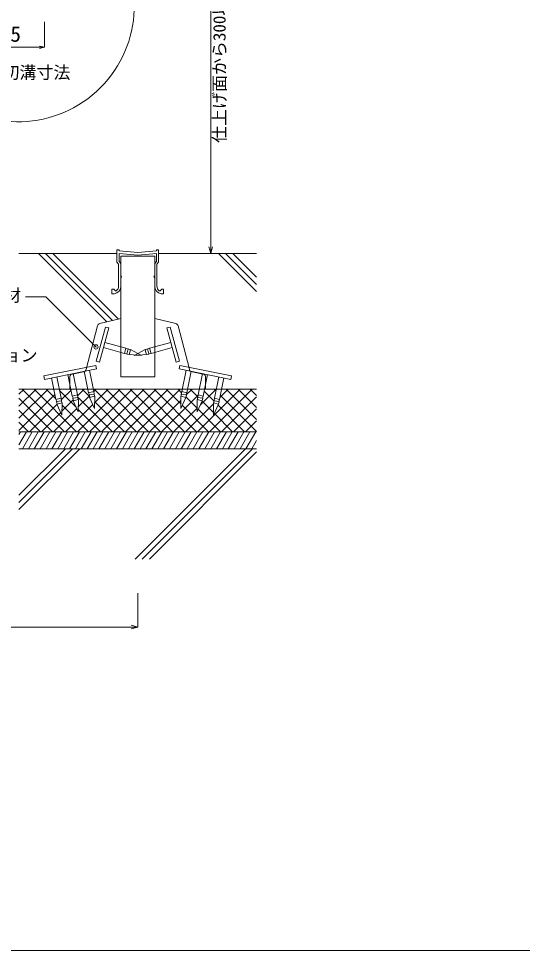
# Model space of a CAD drawing. Units: millimetres, scale not verified. Extents: x -675 to 675, y -471 to 460.
# Drawn here: x -297 to 0, y -440 to 109 of the extents above; entities that cross this region are included whole.
import ezdxf
from ezdxf.enums import TextEntityAlignment as Align

# ---------------------------------------------------------------- set-up
doc = ezdxf.new("R2010")
doc.units = ezdxf.units.MM
doc.header["$LTSCALE"] = 5
doc.header["$PDMODE"] = 32
doc.header["$PDSIZE"] = 2.5
doc.layers.add('1-0_芯・寸法線', color=7, linetype='Continuous', lineweight=18)
doc.layers.add('F-F', color=7, linetype='Continuous', lineweight=18)
doc.styles.add('ＭＳ ゴシック', font='')
doc.styles.get('ＭＳ ゴシック').set_extended_font_data('MS Gothic')

msp = doc.modelspace()

# ---------------------------------------------------------------- linework, layer by layer
at = {"layer": '1-0_芯・寸法線'}
for p, q in [((-183.628, -29.619), (-183.628, 240.383)), ((-281.641, 91.696), (-281.641, 106.696)), ((-319.141, 91.696), (-281.641, 91.696)), ((-281.641, 91.696), (-284.539, 92.473)), ((-281.641, 91.696), (-284.539, 90.92)), ((-183.628, -29.619), (-184.664, -25.755)), ((-183.628, -29.619), (-182.593, -25.755)), ((-296.601, -29.619), (-238.907, -29.619)), ((-285.167, -29.619), (-244.854, -69.932)), ((-280.925, -29.619), (-241.399, -69.145)), ((-276.682, -29.619), (-237.943, -68.358)), ((-238.907, -34.802), (-238.907, -27.529)), ((-237.655, -28.049), (-226.601, -29.026)), ((-237.648, -34.391), (-237.648, -29.607)), ((-237.648, -29.607), (-226.601, -30.583)), ((-236.601, -31.258), (-216.601, -31.258)), ((-236.601, -31.258), (-236.601, -102.26)), ((-215.547, -28.049), (-226.601, -29.026)), ((-215.554, -29.607), (-226.601, -30.583)), ((-216.601, -31.258), (-216.601, -102.26)), ((-215.554, -34.391), (-215.554, -29.607)), ((-214.295, -34.802), (-214.295, -27.529)), ((-214.295, -29.619), (-156.601, -29.619)), ((-179.101, -29.619), (-156.601, -52.12)), ((-174.859, -29.619), (-156.601, -47.877)), ((-170.616, -29.619), (-156.601, -43.634)), ((-237.868, -36.042), (-238.907, -34.802)), ((-237.868, -36.042), (-237.868, -48.83)), ((-236.622, -35.631), (-237.648, -34.391)), ((-216.58, -35.631), (-215.554, -34.391)), ((-215.334, -36.042), (-214.295, -34.802)), ((-215.334, -36.042), (-215.334, -48.83)), ((-236.601, -43.123), (-236.098, -43.123)), ((-236.098, -43.123), (-236.601, -44.632)), ((-216.601, -43.123), (-217.104, -43.123)), ((-217.103, -43.123), (-216.601, -44.632)), ((-240.777, -50.614), (-241.817, -50.614)), ((-240.777, -50.614), (-239.753, -51.638)), ((-239.757, -51.642), (-239.288, -51.642)), ((-213.445, -51.642), (-213.914, -51.642)), ((-212.425, -50.614), (-213.449, -51.638)), ((-212.425, -50.614), (-211.385, -50.614)), ((-292.721, -55.186), (-280.721, -55.186)), ((-292.721, -55.186), (-280.721, -55.186)), ((-251.227, -84.68), (-280.721, -55.186)), ((-251.227, -84.68), (-280.721, -55.186)), ((-236.601, -68.052), (-248.932, -70.861)), ((-216.601, -68.052), (-204.27, -70.861)), ((-250.342, -72.362), (-256.995, -97.798)), ((-251.192, -93.044), (-245.655, -73.001)), ((-243.653, -73.555), (-249.187, -93.595)), ((-245.655, -73.001), (-243.653, -73.555)), ((-207.547, -73.001), (-209.549, -73.555)), ((-209.549, -73.555), (-204.015, -93.595)), ((-202.01, -93.044), (-207.547, -73.001)), ((-202.859, -72.362), (-196.207, -97.798)), ((-246.005, -82.073), (-233.597, -85.5)), ((-207.197, -82.073), (-219.605, -85.5)), ((-246.836, -85.08), (-234.428, -88.51)), ((-233.597, -85.5), (-234.428, -88.51)), ((-233.587, -85.515), (-232.286, -86.038)), ((-232.649, -87.382), (-233.073, -88.884)), ((-232.649, -87.382), (-232.242, -85.875)), ((-232.242, -85.875), (-230.879, -86.434)), ((-230.879, -86.434), (-231.739, -89.252)), ((-230.948, -86.406), (-230.908, -86.244)), ((-230.908, -86.244), (-224.397, -89.662)), ((-222.294, -86.244), (-228.804, -89.662)), ((-220.96, -85.875), (-222.322, -86.434)), ((-222.322, -86.434), (-221.463, -89.252)), ((-222.254, -86.406), (-222.294, -86.244)), ((-220.552, -87.382), (-220.96, -85.875)), ((-219.615, -85.515), (-220.916, -86.038)), ((-220.552, -87.382), (-220.128, -88.884)), ((-219.605, -85.5), (-218.773, -88.51)), ((-206.366, -85.08), (-218.773, -88.51)), ((-251.192, -93.044), (-249.187, -93.595)), ((-234.428, -88.51), (-233.027, -88.722)), ((-233.073, -88.884), (-231.69, -89.093)), ((-231.739, -89.252), (-224.397, -89.662)), ((-221.463, -89.252), (-228.804, -89.662)), ((-220.128, -88.884), (-221.511, -89.093)), ((-218.773, -88.51), (-220.174, -88.722)), ((-202.01, -93.044), (-204.015, -93.595)), ((-281.922, -101.803), (-251.385, -95.556)), ((-281.505, -103.838), (-250.968, -97.591)), ((-251.385, -95.556), (-250.968, -97.591)), ((-201.817, -95.556), (-202.234, -97.591)), ((-171.697, -103.838), (-202.234, -97.591)), ((-171.28, -101.803), (-201.817, -95.556)), ((-281.922, -101.803), (-281.505, -103.838)), ((-267.759, -101.026), (-265.178, -113.624)), ((-266.601, -102.205), (-266.601, -109.619)), ((-258.592, -99.452), (-265.954, -100.987)), ((-236.601, -102.26), (-216.601, -102.26)), ((-194.61, -99.452), (-187.248, -100.987)), ((-186.601, -102.205), (-186.601, -109.619)), ((-171.28, -101.803), (-171.697, -103.838)), ((-296.601, -109.619), (-156.601, -109.619)), ((-296.601, -126.744), (-279.476, -109.619)), ((-296.601, -119.673), (-286.547, -109.619)), ((-296.601, -112.602), (-293.618, -109.619)), ((-294.703, -109.619), (-269.703, -134.619)), ((-287.632, -109.619), (-262.632, -134.619)), ((-280.561, -109.619), (-274.864, -115.316)), ((-272.772, -109.987), (-272.404, -109.619)), ((-266.601, -109.619), (-186.601, -109.619)), ((-266.419, -109.619), (-265.891, -110.147)), ((-262.086, -113.443), (-258.262, -109.619)), ((-262.049, -134.619), (-237.049, -109.619)), ((-259.348, -109.619), (-254.934, -114.032)), ((-254.978, -134.619), (-229.978, -109.619)), ((-252.513, -110.941), (-251.191, -109.619)), ((-252.276, -109.619), (-227.276, -134.619)), ((-251.99, -117.488), (-244.12, -109.619)), ((-247.907, -134.619), (-222.907, -109.619)), ((-245.205, -109.619), (-220.205, -134.619)), ((-240.836, -134.619), (-215.836, -109.619)), ((-238.134, -109.619), (-213.134, -134.619)), ((-233.765, -134.619), (-208.765, -109.619)), ((-231.063, -109.619), (-206.063, -134.619)), ((-226.694, -134.619), (-201.694, -109.619)), ((-223.992, -109.619), (-198.992, -134.619)), ((-216.921, -109.619), (-191.921, -134.619)), ((-209.85, -109.619), (-201.2, -118.268)), ((-202.779, -109.619), (-200.758, -111.64)), ((-198.011, -113.007), (-194.623, -109.619)), ((-195.708, -109.619), (-191.175, -114.152)), ((-191.338, -134.619), (-166.338, -109.619)), ((-189.676, -118.814), (-180.481, -109.619)), ((-184.267, -134.619), (-159.267, -109.619)), ((-181.566, -109.619), (-180.56, -110.625)), ((-178.14, -114.349), (-173.41, -109.619)), ((-174.495, -109.619), (-156.601, -127.513)), ((-167.424, -109.619), (-156.601, -120.442)), ((-160.353, -109.619), (-156.601, -113.371)), ((-296.601, -133.815), (-275.414, -112.628)), ((-296.601, -114.792), (-276.774, -134.619)), ((-274.807, -115.594), (-271.752, -114.968)), ((-272.682, -110.426), (-262.909, -120.2)), ((-271.669, -115.954), (-265.886, -110.171)), ((-265.178, -113.624), (-262.123, -112.999)), ((-264.736, -114.959), (-262.006, -114.4)), ((-262.039, -113.998), (-241.419, -134.619)), ((-261.627, -120.054), (-255.101, -113.528)), ((-255.55, -111.655), (-252.495, -111.029)), ((-255.107, -112.99), (-252.377, -112.431)), ((-254.99, -114.389), (-251.935, -113.763)), ((-254.99, -114.389), (-252.041, -121.014)), ((-251.935, -113.763), (-252.041, -121.014)), ((-212.552, -134.619), (-191.092, -113.159)), ((-201.266, -113.763), (-201.16, -121.014)), ((-198.211, -114.389), (-201.266, -113.763)), ((-198.211, -114.389), (-201.16, -121.014)), ((-198.094, -112.99), (-200.824, -112.431)), ((-197.651, -111.655), (-200.706, -111.029)), ((-198.292, -114.106), (-191.563, -120.835)), ((-188.466, -114.959), (-191.196, -114.4)), ((-188.023, -113.624), (-191.078, -112.999)), ((-187.446, -110.809), (-181.743, -116.512)), ((-178.395, -115.594), (-181.45, -114.968)), ((-177.918, -113.267), (-156.601, -134.584)), ((-177.196, -134.619), (-156.601, -114.023)), ((-290.333, -134.619), (-274.184, -118.469)), ((-274.364, -116.929), (-271.634, -116.37)), ((-274.247, -118.328), (-271.192, -117.702)), ((-274.247, -118.328), (-271.298, -124.953)), ((-271.192, -117.702), (-271.298, -124.953)), ((-271.264, -122.62), (-264.583, -115.94)), ((-271.21, -118.969), (-255.561, -134.619)), ((-269.12, -134.619), (-253.111, -118.61)), ((-264.618, -116.358), (-261.563, -115.733)), ((-264.618, -116.358), (-261.67, -122.984)), ((-261.563, -115.733), (-261.67, -122.984)), ((-251.982, -116.984), (-234.348, -134.619)), ((-219.623, -134.619), (-201.23, -116.226)), ((-200.327, -119.142), (-184.85, -134.619)), ((-198.41, -134.619), (-182.002, -118.212)), ((-188.583, -116.358), (-191.638, -115.733)), ((-191.638, -115.733), (-191.532, -122.984)), ((-188.583, -116.358), (-191.532, -122.984)), ((-188.702, -116.625), (-181.926, -123.401)), ((-182.01, -117.702), (-181.903, -124.953)), ((-178.955, -118.328), (-182.01, -117.702)), ((-178.955, -118.328), (-181.903, -124.953)), ((-178.838, -116.929), (-181.567, -116.37)), ((-179.254, -119.001), (-163.637, -134.619)), ((-296.601, -121.863), (-283.845, -134.619)), ((-283.262, -134.619), (-272.006, -123.363)), ((-276.191, -134.619), (-262.559, -120.986)), ((-261.647, -121.461), (-248.49, -134.619)), ((-205.481, -134.619), (-191.565, -120.703)), ((-190.88, -121.518), (-177.779, -134.619)), ((-181.432, -123.895), (-170.708, -134.619)), ((-170.125, -134.619), (-156.601, -121.094)), ((-296.601, -128.934), (-290.916, -134.619)), ((-163.054, -134.619), (-156.601, -128.165)), ((-296.601, -134.619), (-156.601, -134.619)), ((-296.601, -142.259), (-292.19, -134.619)), ((-296.601, -136.259), (-295.654, -134.619)), ((-294.499, -144.619), (-288.726, -134.619)), ((-291.035, -144.619), (-285.261, -134.619)), ((-287.571, -144.619), (-281.797, -134.619)), ((-284.107, -144.619), (-278.333, -134.619)), ((-280.643, -144.619), (-274.869, -134.619)), ((-277.179, -144.619), (-271.405, -134.619)), ((-273.714, -144.619), (-267.941, -134.619)), ((-270.25, -144.619), (-264.477, -134.619)), ((-266.786, -144.619), (-261.013, -134.619)), ((-263.322, -144.619), (-257.549, -134.619)), ((-259.858, -144.619), (-254.085, -134.619)), ((-256.394, -144.619), (-250.62, -134.619)), ((-252.93, -144.619), (-247.156, -134.619)), ((-249.466, -144.619), (-243.692, -134.619)), ((-246.002, -144.619), (-240.228, -134.619)), ((-242.538, -144.619), (-236.764, -134.619)), ((-239.073, -144.619), (-233.3, -134.619)), ((-235.609, -144.619), (-229.836, -134.619)), ((-232.145, -144.619), (-226.372, -134.619)), ((-228.681, -144.619), (-222.908, -134.619)), ((-225.217, -144.619), (-219.443, -134.619)), ((-221.753, -144.619), (-215.979, -134.619)), ((-218.289, -144.619), (-212.515, -134.619)), ((-214.825, -144.619), (-209.051, -134.619)), ((-211.361, -144.619), (-205.587, -134.619)), ((-207.896, -144.619), (-202.123, -134.619)), ((-204.432, -144.619), (-198.659, -134.619)), ((-200.968, -144.619), (-195.195, -134.619)), ((-197.504, -144.619), (-191.731, -134.619)), ((-194.04, -144.619), (-188.267, -134.619)), ((-190.576, -144.619), (-184.802, -134.619)), ((-187.112, -144.619), (-181.338, -134.619)), ((-183.648, -144.619), (-177.874, -134.619)), ((-180.184, -144.619), (-174.41, -134.619)), ((-176.72, -144.619), (-170.946, -134.619)), ((-173.255, -144.619), (-167.482, -134.619)), ((-169.791, -144.619), (-164.018, -134.619)), ((-166.327, -144.619), (-160.554, -134.619)), ((-162.863, -144.619), (-157.09, -134.619)), ((-159.399, -144.619), (-156.601, -139.772)), ((-296.601, -144.619), (-156.601, -144.619)), ((-296.601, -171.999), (-269.221, -144.619)), ((-296.601, -176.241), (-264.978, -144.619)), ((-296.601, -180.484), (-260.735, -144.619)), ((-228.155, -209.619), (-163.155, -144.619)), ((-223.912, -209.619), (-158.912, -144.619)), ((-219.669, -209.619), (-156.601, -146.55)), ((-226.601, -249.619), (-226.601, -229.619)), ((-471.601, -249.619), (-226.601, -249.619)), ((-226.601, -249.619), (-230.464, -248.584)), ((-226.601, -249.619), (-230.464, -250.654))]:
    msp.add_line(p, q, dxfattribs=at)
for points in [[(-238.907, -27.529), (-237.655, -27.529), (-237.655, -28.049)], [(-214.295, -27.529), (-215.547, -27.529), (-215.547, -28.049)], [(-241.817, -50.609), (-241.817, -53.512), (-240.418, -53.512)], [(-211.385, -50.609), (-211.385, -53.512), (-212.784, -53.512)], [(-255.076, -98.431), (-252.495, -111.029), (-252.377, -112.431), (-252.216, -112.398), (-252.098, -113.795)], [(-198.126, -98.431), (-200.706, -111.029), (-200.824, -112.431), (-200.985, -112.398), (-201.103, -113.795)], [(-277.387, -102.996), (-274.807, -115.594), (-274.364, -116.929), (-274.525, -116.962), (-274.084, -118.293)], [(-274.332, -102.37), (-271.752, -114.968), (-271.634, -116.37), (-271.473, -116.337), (-271.355, -117.734)], [(-264.704, -100.401), (-262.123, -112.999), (-262.006, -114.4), (-261.845, -114.368), (-261.726, -115.765)], [(-258.13, -99.057), (-255.55, -111.655), (-255.107, -112.99), (-255.268, -113.023), (-254.827, -114.354)], [(-195.071, -99.057), (-197.651, -111.655), (-198.094, -112.99), (-197.933, -113.023), (-198.374, -114.354)], [(-188.497, -100.401), (-191.078, -112.999), (-191.196, -114.4), (-191.357, -114.368), (-191.475, -115.765)], [(-185.443, -101.026), (-188.023, -113.624), (-188.466, -114.959), (-188.305, -114.993), (-188.746, -116.324)], [(-178.869, -102.37), (-181.45, -114.968), (-181.567, -116.37), (-181.728, -116.337), (-181.847, -117.734)], [(-175.814, -102.996), (-178.395, -115.594), (-178.838, -116.929), (-178.677, -116.962), (-179.117, -118.293)], [(-265.178, -113.624), (-264.736, -114.959), (-264.896, -114.993), (-264.456, -116.324)]]:
    msp.add_lwpolyline(points, dxfattribs=at)
for centre, radius, start, end in [((-296.974, 116.196), 68.322, 137.10641, 122.02478), ((-241.264, -48.939), 4.651, 280.48669, 1.21745), ((-241.067, -48.979), 3.203, 303.74696, 2.65432), ((-211.937, -48.939), 4.651, 178.78255, 259.51331), ((-212.135, -48.979), 3.203, 177.34568, 236.25304), ((-248.382, -72.791), 2.007, 105.90103, 167.63176), ((-204.82, -72.791), 2.007, 12.36824, 74.09897), ((-258.877, -97.578), 1.895, 278.65578, 353.33931), ((-194.325, -97.578), 1.895, 186.66069, 261.34422), ((-264.915, -102.319), 1.689, 127.93066, 176.12807), ((-188.286, -102.319), 1.689, 3.87193, 52.06934)]:
    msp.add_arc(centre, radius, start, end, dxfattribs=at)
msp.add_point((-251.227, -84.68), dxfattribs=at)
at = {"layer": 'F-F'}
msp.add_lwpolyline([(-675, 460), (675, 460), (675, -440), (-675, -440)], dxfattribs=at)

# ---------------------------------------------------------------- texts
at = {"layer": '1-0_芯・寸法線', "style": 'ＭＳ ゴシック'}
msp.add_text('仕上げ面から300以上、600以下', height=7.331, rotation=90, dxfattribs=at).set_placement((-172.628, 35.382), align=Align.BOTTOM_LEFT)
for s, height, p in [('25', 9.164, (-307.891, 92.201)), ('推奨水切溝寸法', 7.331, (-336.303, 70.997)), ('成形伸縮目地材', 7.331, (-365.349, -60.186)), ('ＰＢコーナークッション', 7.331, (-395.622, -95.511))]:
    msp.add_text(s, height=height, dxfattribs=at).set_placement(p, align=Align.BOTTOM_LEFT)

doc.saveas('drawing.dxf')
